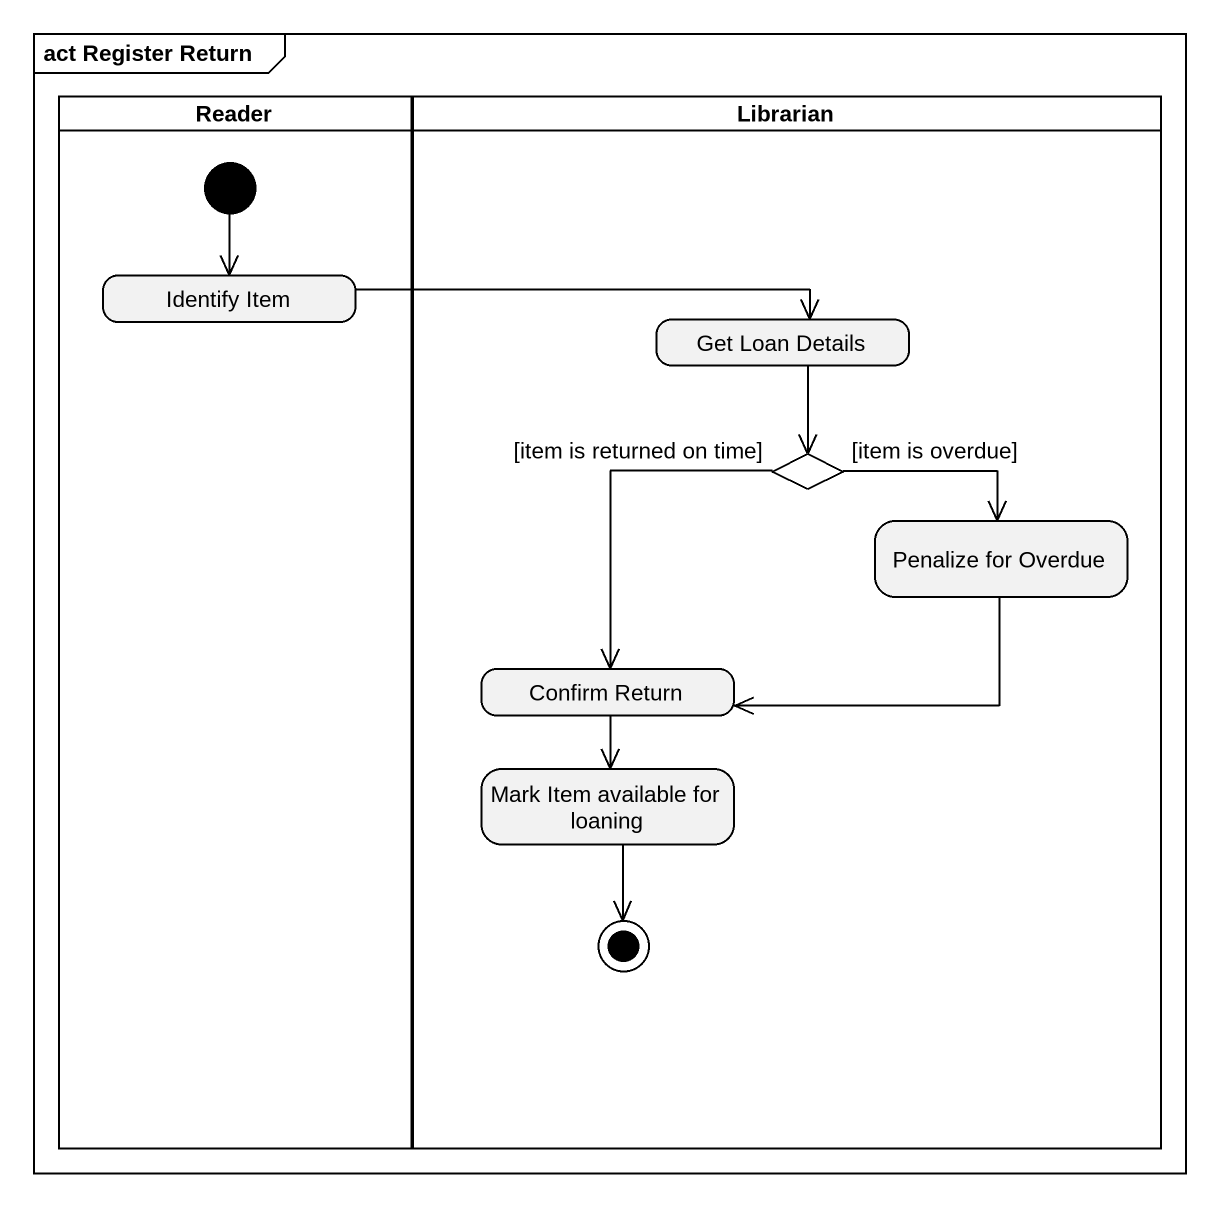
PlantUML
@startuml
mainframe act Register Return
hide empty description
state Reader <<partition>> {
  state "Identify Item" as Identify_Item
  [*] --> Identify_Item
}
state Librarian <<partition>> {
  state "Get Loan Details" as Get_Loan_Details
  state choice1 <<choice>>
  state "Penalize for Overdue" as Penalize_for_Overdue
  state "Confirm Return" as Confirm_Return
  state "Mark Item available for loaning" as Mark_Item_available_for
  Mark_Item_available_for --> [*]
}
Identify_Item -right-> Get_Loan_Details
Get_Loan_Details --> choice1
choice1 -right-> Penalize_for_Overdue : [item is overdue]
choice1 --> Confirm_Return : [item is returned on time]
Penalize_for_Overdue -left-> Confirm_Return
Confirm_Return --> Mark_Item_available_for
@enduml
